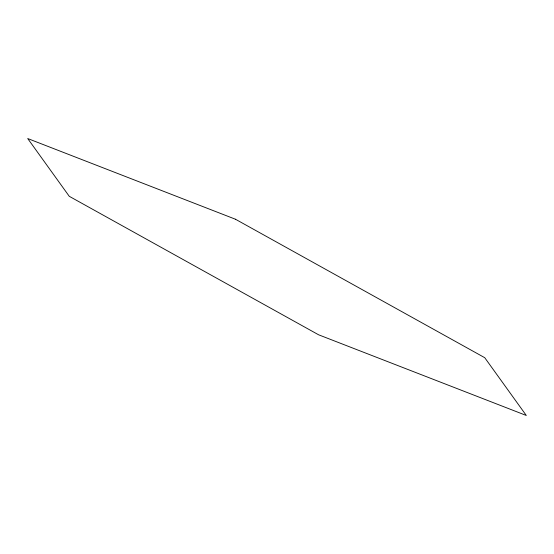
<?xml version="1.0" encoding="UTF-8"?>
<svg xmlns="http://www.w3.org/2000/svg" width="554" height="554" viewBox="0 0 554 554"><rect width="100%" height="100%" fill="white"/><g stroke="black" fill="none" stroke-linecap="round" stroke-linejoin="round"><path stroke-width="0.83" d="M235.443 219.225L27.7 138.528L69.257 196.303L318.557 334.775L526.3 415.472L484.743 357.697L235.443 219.225"/></g></svg>
